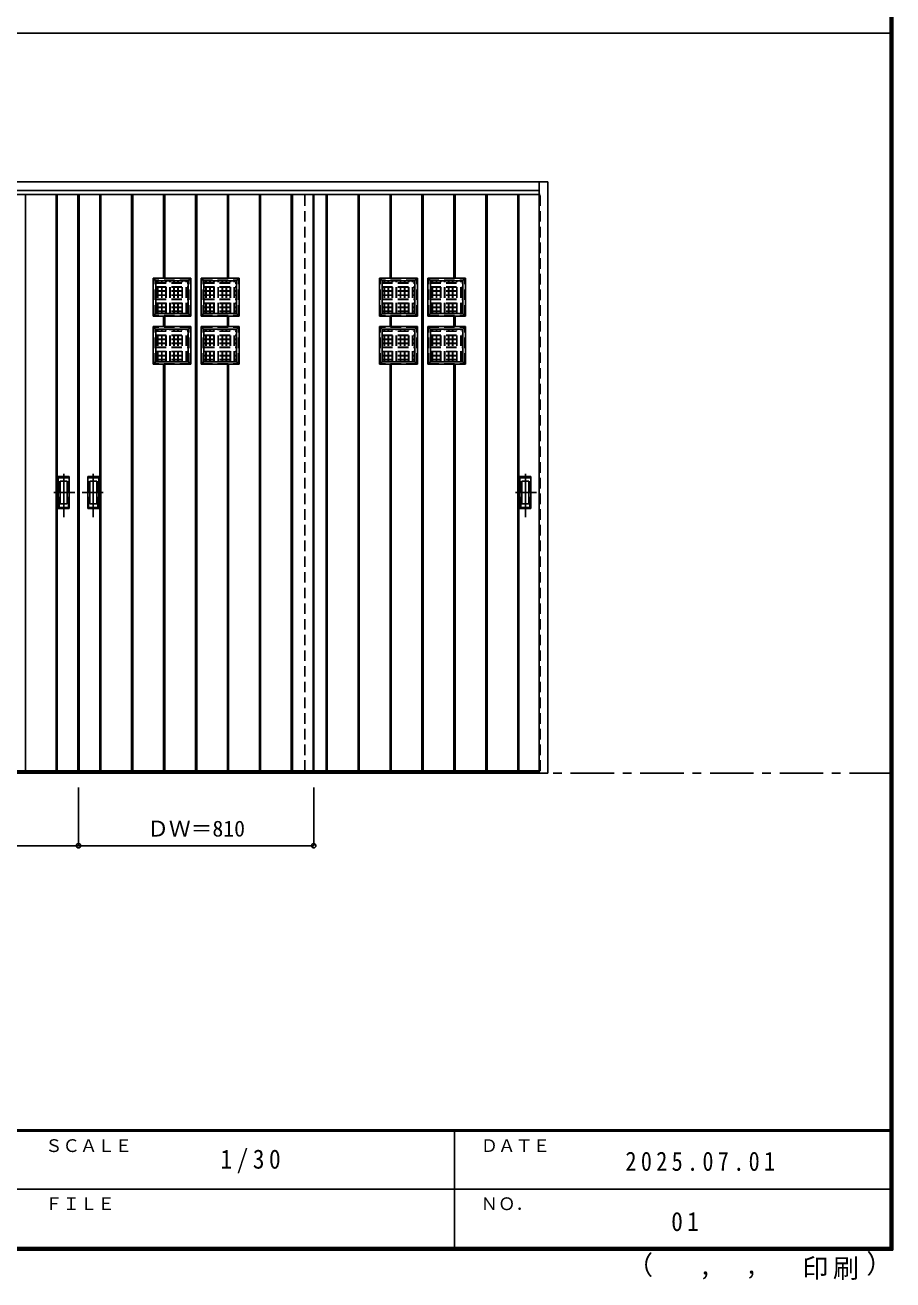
# Model space of a CAD drawing. Units: millimetres, scale not verified. Extents: x -6000 to 5700, y -4307 to 4260.
# Drawn here: x 2711 to 5700, y -4307 to 12 of the extents above; entities that cross this region are included whole.
import ezdxf
from ezdxf.enums import TextEntityAlignment as Align

# ---------------------------------------------------------------- set-up
doc = ezdxf.new("R2010")
doc.units = ezdxf.units.MM
doc.header["$LTSCALE"] = 30
doc.header["$PDMODE"] = 32
doc.header["$PDSIZE"] = 15
doc.linetypes.add('CHAIN1', pattern=[8, 5, -1, 1, -1])
doc.linetypes.add('DASHED1', pattern=[1.8, 1.2, -0.6])
for name, color, linetype in [('0-1_通り芯', 7, 'CHAIN1'), ('0-2_扉', 7, 'Continuous'), ('0-3_仕上げ', 3, 'Continuous'), ('0-4_枠', 3, 'Continuous'), ('0-6_引手', 7, 'Continuous'), ('0-B_寸法', 7, 'Continuous'), ('0-C_ハッチ', 4, 'Continuous'), ('F-1_枠', 6, 'Continuous'), ('F-A_文字', 7, 'Continuous')]:
    doc.layers.add(name, color=color, linetype=linetype)
doc.styles.add('ＭＳ ゴシック', font='')
doc.styles.get('ＭＳ ゴシック').set_extended_font_data('MS Gothic')

msp = doc.modelspace()

# ---------------------------------------------------------------- linework, layer by layer
at = {"layer": '0-1_通り芯'}
msp.add_line((-5490, -2562.5), (5690, -2562.5), dxfattribs=at)
at = {"layer": '0-2_扉', "color": 3}
for p, q in [((2085, -571.5), (2895, -571.5)), ((3705, -571.5), (2895, -571.5)), ((3675, -571.5), (4482, -571.5)), ((3705, -2554.5), (3705, -571.5)), ((2085, -2554.5), (2895, -2554.5)), ((3675, -2554.5), (4482, -2554.5)), ((3675, -2562.5), (3705, -2562.5))]:
    msp.add_line(p, q, dxfattribs=at)
at = {"layer": '0-2_扉', "color": 4, "linetype": 'DASHED1'}
for p, q in [((3675, -2554.5), (3675, -571.5)), ((4482, -571.5), (4485, -571.5)), ((4485, -2554.5), (4485, -571.5)), ((4482, -2554.5), (4485, -2554.5))]:
    msp.add_line(p, q, dxfattribs=at)
at = {"layer": '0-2_扉', "color": 3}
msp.add_lwpolyline([(3705, -2554.5), (2895, -2554.5), (2895, -571.5)], dxfattribs=at)
at = {"layer": '0-3_仕上げ'}
for p, q in [((2712, -2554.5), (2712, -571.5)), ((2818, -2554.5), (2818, -571.5)), ((2822, -2554.5), (2822, -571.5)), ((2893, -2554.5), (2893, -571.5)), ((2897, -2554.5), (2897, -571.5)), ((2968, -2554.5), (2968, -571.5)), ((2972, -2554.5), (2972, -571.5)), ((3078, -2554.5), (3078, -571.5)), ((3082, -2554.5), (3082, -571.5)), ((3188, -859.5), (3188, -571.5)), ((3192, -859.5), (3192, -571.5)), ((3298, -2554.5), (3298, -571.5)), ((3302, -2554.5), (3302, -571.5)), ((3408, -859.5), (3408, -571.5)), ((3412, -859.5), (3412, -571.5)), ((3518, -2554.5), (3518, -571.5)), ((3522, -2554.5), (3522, -571.5)), ((3628, -2554.5), (3628, -571.5)), ((3632, -2554.5), (3632, -571.5)), ((3703, -2554.5), (3703, -571.5)), ((3748, -2554.5), (3748, -571.5)), ((3752, -2554.5), (3752, -571.5)), ((3858, -2554.5), (3858, -571.5)), ((3862, -2554.5), (3862, -571.5)), ((3968, -859.5), (3968, -571.5)), ((3972, -859.5), (3972, -571.5)), ((4078, -2554.5), (4078, -571.5)), ((4082, -2554.5), (4082, -571.5)), ((4188, -859.5), (4188, -571.5)), ((4192, -859.5), (4192, -571.5)), ((4298, -2554.5), (4298, -571.5)), ((4302, -2554.5), (4302, -571.5)), ((4408, -2554.5), (4408, -571.5)), ((4412, -2554.5), (4412, -571.5)), ((3282, -859.5), (3152, -859.5)), ((3152, -989.5), (3152, -859.5)), ((3152, -859.5), (3161, -868.5)), ((3273, -868.5), (3282, -859.5)), ((3282, -989.5), (3282, -859.5)), ((3318, -859.5), (3448, -859.5)), ((3318, -989.5), (3318, -859.5)), ((3327, -868.5), (3318, -859.5)), ((3448, -859.5), (3439, -868.5)), ((3448, -989.5), (3448, -859.5)), ((4062, -859.5), (3932, -859.5)), ((3932, -989.5), (3932, -859.5)), ((3932, -859.5), (3941, -868.5)), ((4053, -868.5), (4062, -859.5)), ((4062, -989.5), (4062, -859.5)), ((4098, -859.5), (4228, -859.5)), ((4098, -989.5), (4098, -859.5)), ((4107, -868.5), (4098, -859.5)), ((4228, -859.5), (4219, -868.5)), ((4228, -989.5), (4228, -859.5)), ((3273, -868.5), (3161, -868.5)), ((3161, -980.5), (3161, -868.5)), ((3273, -980.5), (3273, -868.5)), ((3327, -868.5), (3439, -868.5)), ((3327, -980.5), (3327, -868.5)), ((3439, -980.5), (3439, -868.5)), ((4053, -868.5), (3941, -868.5)), ((3941, -980.5), (3941, -868.5)), ((4053, -980.5), (4053, -868.5)), ((4107, -868.5), (4219, -868.5)), ((4107, -980.5), (4107, -868.5)), ((4219, -980.5), (4219, -868.5)), ((3282, -989.5), (3152, -989.5)), ((3188, -1025.5), (3188, -989.5)), ((3192, -1025.5), (3192, -989.5)), ((3273, -980.5), (3282, -989.5)), ((3327, -980.5), (3318, -989.5)), ((3318, -989.5), (3448, -989.5)), ((3408, -1025.5), (3408, -989.5)), ((3412, -1025.5), (3412, -989.5)), ((4062, -989.5), (3932, -989.5)), ((3968, -1025.5), (3968, -989.5)), ((3972, -1025.5), (3972, -989.5)), ((4053, -980.5), (4062, -989.5)), ((4107, -980.5), (4098, -989.5)), ((4098, -989.5), (4228, -989.5)), ((4188, -1025.5), (4188, -989.5)), ((4192, -1025.5), (4192, -989.5)), ((3282, -1025.5), (3152, -1025.5)), ((3152, -1155.5), (3152, -1025.5)), ((3152, -1025.5), (3161, -1034.5)), ((3273, -1034.5), (3161, -1034.5)), ((3161, -1146.5), (3161, -1034.5)), ((3273, -1034.5), (3282, -1025.5)), ((3273, -1146.5), (3273, -1034.5)), ((3282, -1155.5), (3282, -1025.5)), ((3318, -1025.5), (3448, -1025.5)), ((3318, -1155.5), (3318, -1025.5)), ((3327, -1034.5), (3318, -1025.5)), ((3327, -1034.5), (3439, -1034.5)), ((3327, -1146.5), (3327, -1034.5)), ((3448, -1025.5), (3439, -1034.5)), ((3439, -1146.5), (3439, -1034.5)), ((3448, -1155.5), (3448, -1025.5)), ((4062, -1025.5), (3932, -1025.5)), ((3932, -1155.5), (3932, -1025.5)), ((3932, -1025.5), (3941, -1034.5)), ((4053, -1034.5), (3941, -1034.5)), ((3941, -1146.5), (3941, -1034.5)), ((4053, -1034.5), (4062, -1025.5)), ((4053, -1146.5), (4053, -1034.5)), ((4062, -1155.5), (4062, -1025.5)), ((4098, -1025.5), (4228, -1025.5)), ((4098, -1155.5), (4098, -1025.5)), ((4107, -1034.5), (4098, -1025.5)), ((4107, -1034.5), (4219, -1034.5)), ((4107, -1146.5), (4107, -1034.5)), ((4228, -1025.5), (4219, -1034.5)), ((4219, -1146.5), (4219, -1034.5)), ((4228, -1155.5), (4228, -1025.5)), ((3282, -1155.5), (3152, -1155.5)), ((3188, -2554.5), (3188, -1155.5)), ((3192, -2554.5), (3192, -1155.5)), ((3273, -1146.5), (3282, -1155.5)), ((3327, -1146.5), (3318, -1155.5)), ((3318, -1155.5), (3448, -1155.5)), ((3408, -2554.5), (3408, -1155.5)), ((3412, -2554.5), (3412, -1155.5)), ((4062, -1155.5), (3932, -1155.5)), ((3968, -2554.5), (3968, -1155.5)), ((3972, -2554.5), (3972, -1155.5)), ((4053, -1146.5), (4062, -1155.5)), ((4107, -1146.5), (4098, -1155.5)), ((4098, -1155.5), (4228, -1155.5)), ((4188, -2554.5), (4188, -1155.5)), ((4192, -2554.5), (4192, -1155.5))]:
    msp.add_line(p, q, dxfattribs=at)
at = {"layer": '0-3_仕上げ', "color": 7}
for p, q in [((2820, -2554.5), (2820, -571.5)), ((2970, -2554.5), (2970, -571.5)), ((3080, -2554.5), (3080, -571.5)), ((3190, -859.5), (3190, -571.5)), ((3300, -2554.5), (3300, -571.5)), ((3410, -859.5), (3410, -571.5)), ((3520, -2554.5), (3520, -571.5)), ((3630, -2554.5), (3630, -571.5)), ((3750, -2554.5), (3750, -571.5)), ((3860, -2554.5), (3860, -571.5)), ((3970, -859.5), (3970, -571.5)), ((4080, -2554.5), (4080, -571.5)), ((4190, -859.5), (4190, -571.5)), ((4300, -2554.5), (4300, -571.5)), ((4410, -2554.5), (4410, -571.5)), ((3190, -1025.5), (3190, -989.5)), ((3410, -1025.5), (3410, -989.5)), ((3970, -1025.5), (3970, -989.5)), ((4190, -1025.5), (4190, -989.5)), ((3190, -2554.5), (3190, -1155.5)), ((3410, -2554.5), (3410, -1155.5)), ((3970, -2554.5), (3970, -1155.5)), ((4190, -2554.5), (4190, -1155.5))]:
    msp.add_line(p, q, dxfattribs=at)
at = {"layer": '0-3_仕上げ', "linetype": 'DASHED1'}
for p, q in [((3280, -861.5), (3154, -861.5)), ((3280, -987.5), (3280, -861.5)), ((3320, -861.5), (3446, -861.5)), ((3320, -987.5), (3320, -861.5)), ((4060, -861.5), (3934, -861.5)), ((4060, -987.5), (4060, -861.5)), ((4100, -861.5), (4226, -861.5)), ((4100, -987.5), (4100, -861.5)), ((3280, -1027.5), (3154, -1027.5)), ((3280, -1153.5), (3280, -1027.5)), ((3320, -1027.5), (3446, -1027.5)), ((3320, -1153.5), (3320, -1027.5)), ((4060, -1027.5), (3934, -1027.5)), ((4060, -1153.5), (4060, -1027.5)), ((4100, -1027.5), (4226, -1027.5)), ((4100, -1153.5), (4100, -1027.5))]:
    msp.add_line(p, q, dxfattribs=at)
for points in [[(3280, -987.5), (3154, -987.5), (3154, -861.5)], [(3320, -987.5), (3446, -987.5), (3446, -861.5)], [(4060, -987.5), (3934, -987.5), (3934, -861.5)], [(4100, -987.5), (4226, -987.5), (4226, -861.5)], [(3280, -1153.5), (3154, -1153.5), (3154, -1027.5)], [(3320, -1153.5), (3446, -1153.5), (3446, -1027.5)], [(4060, -1153.5), (3934, -1153.5), (3934, -1027.5)], [(4100, -1153.5), (4226, -1153.5), (4226, -1027.5)]]:
    msp.add_lwpolyline(points, dxfattribs=at)
at = {"layer": '0-3_仕上げ'}
for points in [[(3273, -980.5), (3161, -980.5), (3152, -989.5)], [(3327, -980.5), (3439, -980.5), (3448, -989.5)], [(4053, -980.5), (3941, -980.5), (3932, -989.5)], [(4107, -980.5), (4219, -980.5), (4228, -989.5)], [(3273, -1146.5), (3161, -1146.5), (3152, -1155.5)], [(3327, -1146.5), (3439, -1146.5), (3448, -1155.5)], [(4053, -1146.5), (3941, -1146.5), (3932, -1155.5)], [(4107, -1146.5), (4219, -1146.5), (4228, -1155.5)]]:
    msp.add_lwpolyline(points, dxfattribs=at)
at = {"layer": '0-4_枠'}
for p, q in [((1278, -527.5), (4512, -527.5)), ((1308, -557.5), (4482, -557.5)), ((4482, -2562.5), (4482, -527.5)), ((4512, -2562.5), (4512, -527.5)), ((4482, -2559.5), (1308, -2559.5)), ((4482, -2562.5), (1308, -2562.5)), ((4512, -2562.5), (4482, -2562.5))]:
    msp.add_line(p, q, dxfattribs=at)
at = {"layer": '0-6_引手', "linetype": 'CHAIN1'}
for p, q in [((2844, -1682.23), (2844, -1511.38)), ((2946, -1682.23), (2946, -1511.38)), ((4434, -1682.23), (4434, -1511.38)), ((2882.07, -1597), (2809.56, -1597)), ((2907.93, -1597), (2980.43, -1597)), ((4472.07, -1597), (4399.56, -1597))]:
    msp.add_line(p, q, dxfattribs=at)
at = {"layer": '0-6_引手'}
for p, q in [((2863, -1542), (2825, -1542)), ((2825, -1652), (2825, -1542)), ((2863, -1652), (2863, -1542)), ((2927, -1542), (2965, -1542)), ((2927, -1652), (2927, -1542)), ((2965, -1652), (2965, -1542)), ((4453, -1542), (4415, -1542)), ((4415, -1652), (4415, -1542)), ((4453, -1652), (4453, -1542)), ((2856.5, -1558), (2831.5, -1558)), ((2831.5, -1636), (2831.5, -1558)), ((2856.5, -1636), (2856.5, -1558)), ((2933.5, -1558), (2958.5, -1558)), ((2933.5, -1636), (2933.5, -1558)), ((2958.5, -1636), (2958.5, -1558)), ((4446.5, -1558), (4421.5, -1558)), ((4421.5, -1636), (4421.5, -1558)), ((4446.5, -1636), (4446.5, -1558)), ((2856.5, -1636), (2831.5, -1636)), ((2933.5, -1636), (2958.5, -1636)), ((4446.5, -1636), (4421.5, -1636)), ((2863, -1652), (2825, -1652)), ((2927, -1652), (2965, -1652)), ((4453, -1652), (4415, -1652))]:
    msp.add_line(p, q, dxfattribs=at)
at = {"layer": '0-6_引手', "linetype": 'DASHED1'}
for p, q in [((2828, -1648), (2828, -1546)), ((2962, -1648), (2962, -1546)), ((4418, -1648), (4418, -1546)), ((2860, -1648), (2828, -1648)), ((2930, -1648), (2962, -1648)), ((4450, -1648), (4418, -1648))]:
    msp.add_line(p, q, dxfattribs=at)
for points in [[(2860, -1648), (2860, -1546), (2828, -1546)], [(2930, -1648), (2930, -1546), (2962, -1546)], [(4450, -1648), (4450, -1546), (4418, -1546)]]:
    msp.add_lwpolyline(points, dxfattribs=at)
at = {"layer": '0-B_寸法', "color": 4}
for p, q in [((2895, -2812.5), (2895, -2612.5)), ((3705, -2812.5), (3705, -2612.5)), ((2085, -2812.5), (3705, -2812.5))]:
    msp.add_line(p, q, dxfattribs=at)
at = {"layer": '0-B_寸法'}
for p in [(2895, -2812.5), (3705, -2812.5)]:
    msp.add_point(p, dxfattribs=at)
at = {"layer": '0-C_ハッチ', "linetype": 'DASHED1'}
for p, q in [((3161, -875), (3273, -875)), ((3161, -876), (3273, -876)), ((3161, -889), (3273, -889)), ((3161, -890), (3273, -890)), ((3161, -903), (3273, -903)), ((3161, -904), (3273, -904)), ((3167.5, -980.5), (3167.5, -868.5)), ((3168.5, -980.5), (3168.5, -868.5)), ((3181.5, -980.5), (3181.5, -868.5)), ((3182.5, -980.5), (3182.5, -868.5)), ((3195.5, -980.5), (3195.5, -868.5)), ((3196.5, -980.5), (3196.5, -868.5)), ((3209.5, -980.5), (3209.5, -868.5)), ((3210.5, -980.5), (3210.5, -868.5)), ((3223.5, -980.5), (3223.5, -868.5)), ((3224.5, -980.5), (3224.5, -868.5)), ((3237.5, -980.5), (3237.5, -868.5)), ((3238.5, -980.5), (3238.5, -868.5)), ((3251.5, -980.5), (3251.5, -868.5)), ((3252.5, -980.5), (3252.5, -868.5)), ((3265.5, -980.5), (3265.5, -868.5)), ((3266.5, -980.5), (3266.5, -868.5)), ((3327, -875), (3439, -875)), ((3327, -876), (3439, -876)), ((3327, -889), (3439, -889)), ((3327, -890), (3439, -890)), ((3327, -903), (3439, -903)), ((3327, -904), (3439, -904)), ((3333.5, -980.5), (3333.5, -868.5)), ((3334.5, -980.5), (3334.5, -868.5)), ((3347.5, -980.5), (3347.5, -868.5)), ((3348.5, -980.5), (3348.5, -868.5)), ((3361.5, -980.5), (3361.5, -868.5)), ((3362.5, -980.5), (3362.5, -868.5)), ((3375.5, -980.5), (3375.5, -868.5)), ((3376.5, -980.5), (3376.5, -868.5)), ((3389.5, -980.5), (3389.5, -868.5)), ((3390.5, -980.5), (3390.5, -868.5)), ((3403.5, -980.5), (3403.5, -868.5)), ((3404.5, -980.5), (3404.5, -868.5)), ((3417.5, -980.5), (3417.5, -868.5)), ((3418.5, -980.5), (3418.5, -868.5)), ((3431.5, -980.5), (3431.5, -868.5)), ((3432.5, -980.5), (3432.5, -868.5)), ((3941, -875), (4053, -875)), ((3941, -876), (4053, -876)), ((3941, -889), (4053, -889)), ((3941, -890), (4053, -890)), ((3941, -903), (4053, -903)), ((3941, -904), (4053, -904)), ((3947.5, -980.5), (3947.5, -868.5)), ((3948.5, -980.5), (3948.5, -868.5)), ((3961.5, -980.5), (3961.5, -868.5)), ((3962.5, -980.5), (3962.5, -868.5)), ((3975.5, -980.5), (3975.5, -868.5)), ((3976.5, -980.5), (3976.5, -868.5)), ((3989.5, -980.5), (3989.5, -868.5)), ((3990.5, -980.5), (3990.5, -868.5)), ((4003.5, -980.5), (4003.5, -868.5)), ((4004.5, -980.5), (4004.5, -868.5)), ((4017.5, -980.5), (4017.5, -868.5)), ((4018.5, -980.5), (4018.5, -868.5)), ((4031.5, -980.5), (4031.5, -868.5)), ((4032.5, -980.5), (4032.5, -868.5)), ((4045.5, -980.5), (4045.5, -868.5)), ((4046.5, -980.5), (4046.5, -868.5)), ((4107, -875), (4219, -875)), ((4107, -876), (4219, -876)), ((4107, -889), (4219, -889)), ((4107, -890), (4219, -890)), ((4107, -903), (4219, -903)), ((4107, -904), (4219, -904)), ((4113.5, -980.5), (4113.5, -868.5)), ((4114.5, -980.5), (4114.5, -868.5)), ((4127.5, -980.5), (4127.5, -868.5)), ((4128.5, -980.5), (4128.5, -868.5)), ((4141.5, -980.5), (4141.5, -868.5)), ((4142.5, -980.5), (4142.5, -868.5)), ((4155.5, -980.5), (4155.5, -868.5)), ((4156.5, -980.5), (4156.5, -868.5)), ((4169.5, -980.5), (4169.5, -868.5)), ((4170.5, -980.5), (4170.5, -868.5)), ((4183.5, -980.5), (4183.5, -868.5)), ((4184.5, -980.5), (4184.5, -868.5)), ((4197.5, -980.5), (4197.5, -868.5)), ((4198.5, -980.5), (4198.5, -868.5)), ((4211.5, -980.5), (4211.5, -868.5)), ((4212.5, -980.5), (4212.5, -868.5)), ((3161, -917), (3273, -917)), ((3161, -918), (3273, -918)), ((3161, -931), (3273, -931)), ((3161, -932), (3273, -932)), ((3161, -945), (3273, -945)), ((3161, -946), (3273, -946)), ((3327, -917), (3439, -917)), ((3327, -918), (3439, -918)), ((3327, -931), (3439, -931)), ((3327, -932), (3439, -932)), ((3327, -945), (3439, -945)), ((3327, -946), (3439, -946)), ((3941, -917), (4053, -917)), ((3941, -918), (4053, -918)), ((3941, -931), (4053, -931)), ((3941, -932), (4053, -932)), ((3941, -945), (4053, -945)), ((3941, -946), (4053, -946)), ((4107, -917), (4219, -917)), ((4107, -918), (4219, -918)), ((4107, -931), (4219, -931)), ((4107, -932), (4219, -932)), ((4107, -945), (4219, -945)), ((4107, -946), (4219, -946)), ((3161, -959), (3273, -959)), ((3161, -960), (3273, -960)), ((3161, -973), (3273, -973)), ((3161, -974), (3273, -974)), ((3327, -959), (3439, -959)), ((3327, -960), (3439, -960)), ((3327, -973), (3439, -973)), ((3327, -974), (3439, -974)), ((3941, -959), (4053, -959)), ((3941, -960), (4053, -960)), ((3941, -973), (4053, -973)), ((3941, -974), (4053, -974)), ((4107, -959), (4219, -959)), ((4107, -960), (4219, -960)), ((4107, -973), (4219, -973)), ((4107, -974), (4219, -974)), ((3167.5, -1146.5), (3167.5, -1034.5)), ((3168.5, -1146.5), (3168.5, -1034.5)), ((3181.5, -1146.5), (3181.5, -1034.5)), ((3182.5, -1146.5), (3182.5, -1034.5)), ((3195.5, -1146.5), (3195.5, -1034.5)), ((3196.5, -1146.5), (3196.5, -1034.5)), ((3209.5, -1146.5), (3209.5, -1034.5)), ((3210.5, -1146.5), (3210.5, -1034.5)), ((3223.5, -1146.5), (3223.5, -1034.5)), ((3224.5, -1146.5), (3224.5, -1034.5)), ((3237.5, -1146.5), (3237.5, -1034.5)), ((3238.5, -1146.5), (3238.5, -1034.5)), ((3251.5, -1146.5), (3251.5, -1034.5)), ((3252.5, -1146.5), (3252.5, -1034.5)), ((3265.5, -1146.5), (3265.5, -1034.5)), ((3266.5, -1146.5), (3266.5, -1034.5)), ((3333.5, -1146.5), (3333.5, -1034.5)), ((3334.5, -1146.5), (3334.5, -1034.5)), ((3347.5, -1146.5), (3347.5, -1034.5)), ((3348.5, -1146.5), (3348.5, -1034.5)), ((3361.5, -1146.5), (3361.5, -1034.5)), ((3362.5, -1146.5), (3362.5, -1034.5)), ((3375.5, -1146.5), (3375.5, -1034.5)), ((3376.5, -1146.5), (3376.5, -1034.5)), ((3389.5, -1146.5), (3389.5, -1034.5)), ((3390.5, -1146.5), (3390.5, -1034.5)), ((3403.5, -1146.5), (3403.5, -1034.5)), ((3404.5, -1146.5), (3404.5, -1034.5)), ((3417.5, -1146.5), (3417.5, -1034.5)), ((3418.5, -1146.5), (3418.5, -1034.5)), ((3431.5, -1146.5), (3431.5, -1034.5)), ((3432.5, -1146.5), (3432.5, -1034.5)), ((3947.5, -1146.5), (3947.5, -1034.5)), ((3948.5, -1146.5), (3948.5, -1034.5)), ((3961.5, -1146.5), (3961.5, -1034.5)), ((3962.5, -1146.5), (3962.5, -1034.5)), ((3975.5, -1146.5), (3975.5, -1034.5)), ((3976.5, -1146.5), (3976.5, -1034.5)), ((3989.5, -1146.5), (3989.5, -1034.5)), ((3990.5, -1146.5), (3990.5, -1034.5)), ((4003.5, -1146.5), (4003.5, -1034.5)), ((4004.5, -1146.5), (4004.5, -1034.5)), ((4017.5, -1146.5), (4017.5, -1034.5)), ((4018.5, -1146.5), (4018.5, -1034.5)), ((4031.5, -1146.5), (4031.5, -1034.5)), ((4032.5, -1146.5), (4032.5, -1034.5)), ((4045.5, -1146.5), (4045.5, -1034.5)), ((4046.5, -1146.5), (4046.5, -1034.5)), ((4113.5, -1146.5), (4113.5, -1034.5)), ((4114.5, -1146.5), (4114.5, -1034.5)), ((4127.5, -1146.5), (4127.5, -1034.5)), ((4128.5, -1146.5), (4128.5, -1034.5)), ((4141.5, -1146.5), (4141.5, -1034.5)), ((4142.5, -1146.5), (4142.5, -1034.5)), ((4155.5, -1146.5), (4155.5, -1034.5)), ((4156.5, -1146.5), (4156.5, -1034.5)), ((4169.5, -1146.5), (4169.5, -1034.5)), ((4170.5, -1146.5), (4170.5, -1034.5)), ((4183.5, -1146.5), (4183.5, -1034.5)), ((4184.5, -1146.5), (4184.5, -1034.5)), ((4197.5, -1146.5), (4197.5, -1034.5)), ((4198.5, -1146.5), (4198.5, -1034.5)), ((4211.5, -1146.5), (4211.5, -1034.5)), ((4212.5, -1146.5), (4212.5, -1034.5)), ((3161, -1041), (3273, -1041)), ((3161, -1042), (3273, -1042)), ((3161, -1055), (3273, -1055)), ((3161, -1056), (3273, -1056)), ((3161, -1069), (3273, -1069)), ((3161, -1070), (3273, -1070)), ((3327, -1041), (3439, -1041)), ((3327, -1042), (3439, -1042)), ((3327, -1055), (3439, -1055)), ((3327, -1056), (3439, -1056)), ((3327, -1069), (3439, -1069)), ((3327, -1070), (3439, -1070)), ((3941, -1041), (4053, -1041)), ((3941, -1042), (4053, -1042)), ((3941, -1055), (4053, -1055)), ((3941, -1056), (4053, -1056)), ((3941, -1069), (4053, -1069)), ((3941, -1070), (4053, -1070)), ((4107, -1041), (4219, -1041)), ((4107, -1042), (4219, -1042)), ((4107, -1055), (4219, -1055)), ((4107, -1056), (4219, -1056)), ((4107, -1069), (4219, -1069)), ((4107, -1070), (4219, -1070)), ((3161, -1083), (3273, -1083)), ((3161, -1084), (3273, -1084)), ((3161, -1097), (3273, -1097)), ((3161, -1098), (3273, -1098)), ((3161, -1111), (3273, -1111)), ((3161, -1112), (3273, -1112)), ((3327, -1083), (3439, -1083)), ((3327, -1084), (3439, -1084)), ((3327, -1097), (3439, -1097)), ((3327, -1098), (3439, -1098)), ((3327, -1111), (3439, -1111)), ((3327, -1112), (3439, -1112)), ((3941, -1083), (4053, -1083)), ((3941, -1084), (4053, -1084)), ((3941, -1097), (4053, -1097)), ((3941, -1098), (4053, -1098)), ((3941, -1111), (4053, -1111)), ((3941, -1112), (4053, -1112)), ((4107, -1083), (4219, -1083)), ((4107, -1084), (4219, -1084)), ((4107, -1097), (4219, -1097)), ((4107, -1098), (4219, -1098)), ((4107, -1111), (4219, -1111)), ((4107, -1112), (4219, -1112)), ((3161, -1125), (3273, -1125)), ((3161, -1126), (3273, -1126)), ((3161, -1139), (3273, -1139)), ((3161, -1140), (3273, -1140)), ((3327, -1125), (3439, -1125)), ((3327, -1126), (3439, -1126)), ((3327, -1139), (3439, -1139)), ((3327, -1140), (3439, -1140)), ((3941, -1125), (4053, -1125)), ((3941, -1126), (4053, -1126)), ((3941, -1139), (4053, -1139)), ((3941, -1140), (4053, -1140)), ((4107, -1125), (4219, -1125)), ((4107, -1126), (4219, -1126)), ((4107, -1139), (4219, -1139)), ((4107, -1140), (4219, -1140))]:
    msp.add_line(p, q, dxfattribs=at)
at = {"layer": 'F-1_枠'}
for p, q in [((5690, 4175), (5690, -4205)), ((5695, 4175), (5695, -4205)), ((5700, 4175), (5700, -4205)), ((-6000, -15.5), (5700, -15.5)), ((5700, -3790), (-6000, -3790)), ((5700, -3795), (-6000, -3795)), ((4190, -3795), (4190, -4195)), ((-150, -3995), (5690, -3995.01)), ((5700, -4195), (-6000, -4195)), ((5700, -4200), (-6000, -4200)), ((5700, -4205), (-6000, -4205))]:
    msp.add_line(p, q, dxfattribs=at)

# ---------------------------------------------------------------- texts
at = {"layer": '0-B_寸法', "style": 'ＭＳ ゴシック'}
msp.add_text('ＤＷ＝810', height=54.99, dxfattribs=at).set_placement((3131.25, -2797.5), align=Align.BOTTOM_LEFT)
at = {"layer": 'F-A_文字', "style": 'ＭＳ ゴシック'}
for s, height, p in [('ＳＣＡＬＥ', 43.99, (2780, -3880)), ('ＤＡＴＥ', 43.99, (4280, -3880)), ('ＦＩＬＥ', 43.99, (2780, -4080)), ('ＮＯ．', 43.99, (4280, -4080)), ('（', 65.98, (4784.03, -4308.31)), ('）', 65.98, (5608.4, -4304.13)), (',', 65.98, (5190.2, -4305.53)), (',', 65.98, (5031.28, -4308.31))]:
    msp.add_text(s, height=height, dxfattribs=at).set_placement(p, align=Align.BOTTOM_LEFT)
at = {"layer": 'F-A_文字', "char_height": 65.98, "attachment_point": 7, "style": 'ＭＳ ゴシック'}
for s, insert in [('\\T1.38;\\W0.9;1/30', (3383.75, -3940)), ('\\T1.39;\\W0.85;2025.07.01', (4778.75, -3932.5)), ('\\T1.36;\\W0.9;01', (4936.25, -4140)), ('\\T1.17;印刷', (5388.15, -4306.92))]:
    msp.add_mtext(s, dxfattribs=dict(at, insert=insert))

doc.saveas('drawing.dxf')
